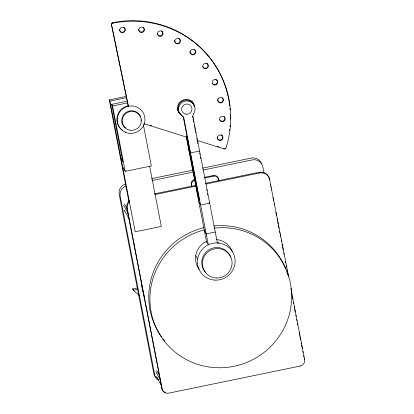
<?xml version="1.0" encoding="UTF-8"?>
<svg xmlns="http://www.w3.org/2000/svg" width="414" height="414" viewBox="0 0 414 414"><rect width="100%" height="100%" fill="white"/><g stroke="black" fill="none" stroke-linecap="round" stroke-linejoin="round"><path stroke-width="0.62" d="M144.124 123.584L143.782 124.997M129.008 202.032L109.27 99.898L126.679 96.307M109.27 99.898L109.938 101.114L126.725 97.652M122.358 158.702L121.116 158.96L122.886 162.21L111.708 104.369L127.253 101.161M111.708 104.369L112.592 105.994L127.517 102.915M199.61 151.022L190.543 152.89L190.052 151.99M122.565 166.459L125.219 171.334L151.338 165.947L143.487 125.349M151.503 178.651L192.417 170.211M202.648 168.1L251.386 158.044A8.906 8.71 -28.6 0 1 261.56 164.058M151.897 180.602L193.41 172.033M203.041 170.05L252.38 159.871A8.906 8.71 -28.6 0 1 262.74 166.645L263.941 172.845M204.05 177.415L213.277 175.51A4.45 4.357 -28.6 0 1 218.457 178.9L219.047 180.763M209.453 176.581L210.602 176.343M205.023 177.942L213.634 176.167A4.45 4.357 -28.6 0 1 218.815 179.552M154.432 193.85L195.951 185.286M205.577 183.298L259.133 172.25A8.906 8.71 -28.6 0 1 269.493 179.024L288.46 275.838M154.836 194.596L195.755 186.155M205.986 184.044L259.537 172.995A8.906 8.71 -28.6 0 1 269.897 179.769M215.264 232.026L206.198 233.894L204.33 230.469M139.197 295.451L133.329 290.266L132.604 288.936L137.246 287.978M133.329 290.266L137.971 289.308M129.478 200.448A8.906 8.71 -28.6 0 0 126.927 208.433L162.065 388.917A5.61 5.485 -28.6 0 0 168.591 393.186L300.191 366.038A5.61 5.485 -28.6 0 0 304.632 359.507L290.84 288.144M217.133 242.475L217.366 242.899L219.063 243.044M216.367 239.546L217.205 239.639A18.951 18.537 -28.6 0 1 232.244 251.795M150.075 125.219L151.741 125.742M186.724 136.744L187.837 137.096M217.262 146.349L218.928 146.877M144.248 123.807L187.558 137.427M196.997 140.398L224.202 148.952A1.392 1.361 -28.6 0 0 225.961 148.046L225.842 147.824M132.604 288.936L133.443 289.676M259.133 172.25L259.537 172.995M224.202 148.952L223.927 148.445A1.392 1.361 -28.6 0 0 224.176 148.502M193.504 113.643L193.566 113.757A3.71 3.628 -28.6 0 0 192.95 116.562L217.366 242.899M192.701 116.111L192.95 116.562M182.833 116.189A3.71 3.628 -28.6 0 1 183.392 117.529L183.883 118.43L208.299 244.772L206.441 241.362A18.951 18.537 -28.6 0 0 199.217 269.442M182.056 115.692L182.269 116.086A3.71 3.628 -28.6 0 1 183.883 118.43M213.277 175.51L213.634 176.167M304.43 359.135L304.223 358.762A5.61 5.485 -28.6 0 1 304.295 359.254M188.675 149.47L189.214 150.453M300.036 365.759L300.191 366.038M111.423 24.348L128.345 106.269L111.423 24.348A1.392 1.361 -28.6 0 1 112.525 22.713L112.805 23.22A100.152 97.963 -28.6 0 1 225.961 148.046M209.148 202.167L209.681 203.145L200.614 205.013L198.751 201.587M194.818 179.319A4.45 4.357 -28.6 0 0 191.294 184.499L191.889 186.362M195.75 255.666L197.607 259.076M125.214 131.869L125.458 132.309M124.485 203.854L127.331 209.179L162.065 388.917M123.6 205.158L128.102 213.422M129.51 219.699L124.407 210.338A1.123 1.097 -28.6 0 0 124.883 210.622M156.663 370.349L159.664 375.855M155.773 371.653L160.275 379.917M156.58 376.833L161.382 385.641M144.248 296.941L142.121 288.661L141.184 280.889M270.539 184.447L270.689 185.224M270.989 186.776L271.139 187.547M271.439 189.1L271.589 189.876M273.074 197.576L273.67 200.655M274.265 203.729L274.503 204.961M275.931 212.341L276.526 215.42M277.121 218.494L277.354 219.725M277.592 220.957L277.83 222.183M277.949 222.799L278.187 224.031M278.425 225.263L279.02 228.337M279.616 231.416L279.854 232.642M280.092 233.874L280.687 236.953M281.282 240.027L281.52 241.258M282.11 244.332L282.348 245.564M282.586 246.796L283.181 249.87M283.776 252.944L284.014 254.175M285.443 261.56L285.681 262.792M286.271 265.866L286.509 267.097M287.104 270.171L287.342 271.403M288.056 275.093L288.413 276.94M291.622 293.552L291.86 294.778M292.098 296.01L292.693 299.089M293.288 302.163L293.526 303.395M294.121 306.469L294.359 307.7M294.597 308.932L295.187 312.006M295.782 315.085L296.02 316.312M296.615 319.391L296.854 320.622M297.449 323.696L297.687 324.928M299.115 332.307L299.705 335.387M299.943 336.613L300.181 337.845M300.3 338.461L300.538 339.692M301.133 342.766L301.371 343.998M301.609 345.229L302.204 348.303M302.8 351.382L303.038 352.609M303.633 355.688L303.871 356.92M218.457 178.9L218.69 180.106M192.665 116.732L192.872 117.814M193.079 118.89L193.291 119.967M193.498 121.043L193.705 122.12M194.332 125.349L194.539 126.425M194.746 127.502L194.953 128.583M195.165 129.66L195.372 130.736M195.579 131.812L195.786 132.889M196.826 138.276L197.033 139.352M197.245 140.429L197.452 141.505M197.659 142.582L197.866 143.658M199.703 153.154L199.936 154.37M200.526 157.408L200.759 158.624M206.746 189.591L206.979 190.807M207.564 193.845L207.802 195.056M183.392 117.529L199.439 200.573L198.601 199.036L186.538 136.62M186.3 137.174L206.638 242.371M191.294 184.499L191.646 186.31M149.656 166.143L161.305 226.411L135.192 231.799L109.938 101.114M112.592 105.994L125.219 171.334M134.146 244.555L134.327 246.48M127.331 209.179A8.906 8.71 -28.6 0 1 129.261 201.861M165.548 392.358A5.61 5.485 -28.6 0 1 161.657 388.172M191.651 185.156A4.45 4.357 -28.6 0 1 194.792 180.074M125.452 184.059A8.906 8.71 -28.6 0 0 119.18 194.228L153.915 373.966A5.61 5.485 -28.6 0 0 155.379 376.735M157.268 377.972A5.61 5.485 -28.6 0 1 156.751 377.739M125.67 186.16A8.906 8.71 -28.6 0 0 120.174 196.055L154.908 375.793A5.61 5.485 -28.6 0 0 158.8 379.974M157.056 377.118A1.123 1.097 -28.6 0 1 156.658 376.911M182.269 116.086A8.347 8.161 -28.6 0 1 179.899 104.685A8.347 8.161 -28.6 0 1 191.516 102.289A8.347 8.161 -28.6 0 1 193.566 113.757M181.777 115.18A8.347 8.161 -28.6 0 1 181.886 101.358A8.347 8.161 -28.6 0 1 194.544 107.014M205.841 272.531A14.951 14.625 -28.6 0 1 208.92 249.792A14.951 14.625 -28.6 0 1 230.701 257.187M213.903 225.946A71.239 69.687 -28.6 0 1 285.712 269.038M286.742 271.801A71.239 69.687 -28.6 0 1 287.647 274.606M164.694 340.882A71.239 69.687 -28.6 0 1 163.085 338.89M161.569 336.851A71.239 69.687 -28.6 0 1 203.905 227.643M214.447 228.093A71.239 69.687 -28.6 0 1 286.452 322.904A71.239 69.687 -28.6 0 1 166.971 344.298A71.239 69.687 -28.6 0 1 204.423 229.889M122.606 130.379A13.957 13.652 -28.6 0 1 117.312 116.184A13.957 13.652 -28.6 0 1 128.63 105.653M111.697 24.856A1.392 1.361 -28.6 0 1 112.805 23.22M112.525 22.713A100.152 97.963 -28.6 0 1 229.791 105.932M230.039 108.277A100.152 97.963 -28.6 0 1 230.189 110.036M230.422 114.549A100.152 97.963 -28.6 0 1 230.448 119.056M230.127 125.452A100.152 97.963 -28.6 0 1 230.008 126.72M229.734 129.261A100.152 97.963 -28.6 0 1 229.568 130.513M215.678 79.25A2.784 2.722 -28.6 0 1 216.729 83.587A2.784 2.722 -28.6 0 1 212.227 83.162M206.56 63.088A2.784 2.722 -28.6 0 1 207.109 67.57A2.784 2.722 -28.6 0 1 202.679 66.499M194.352 49.416A2.784 2.722 -28.6 0 1 193.814 54.084A2.784 2.722 -28.6 0 1 189.902 51.496M178.75 38.264A2.784 2.722 -28.6 0 1 179.878 41.685A2.784 2.722 -28.6 0 1 176.566 43.284A2.784 2.722 -28.6 0 1 174.604 40.261M161.548 30.822A2.784 2.722 -28.6 0 1 161.325 35.464A2.784 2.722 -28.6 0 1 157.211 33.296M143.115 27.189A2.784 2.722 -28.6 0 1 142.483 31.79A2.784 2.722 -28.6 0 1 138.576 29.301M123.781 27.164A2.784 2.722 -28.6 0 1 124.769 30.538A2.784 2.722 -28.6 0 1 121.545 32.126A2.784 2.722 -28.6 0 1 119.491 29.275M221.04 134.705A2.784 2.722 -28.6 0 1 222.587 138.033A2.784 2.722 -28.6 0 1 219.342 139.922A2.784 2.722 -28.6 0 1 217.205 136.936M224.134 116.51A2.784 2.722 -28.6 0 1 223.762 120.655A2.784 2.722 -28.6 0 1 219.684 119.734M222.127 97.569A2.784 2.722 -28.6 0 1 221.443 102.206A2.784 2.722 -28.6 0 1 217.604 99.541M217.914 98.485A2.784 2.722 -28.6 0 1 218.059 98.237M191.604 101.011A8.549 8.363 -28.6 0 1 193.881 104.576M179.334 112.841A8.549 8.363 -28.6 0 1 177.425 109.037M180.835 114.471A8.549 8.363 -28.6 0 1 181.927 100.452A8.549 8.363 -28.6 0 1 194.502 106.76M123.056 124.485A9.667 9.455 -28.6 0 1 121.892 122.974M122.782 124.386A9.667 9.455 -28.6 0 1 122.233 123.595M125.701 127.998A9.667 9.455 -28.6 0 1 125.68 112.696A9.667 9.455 -28.6 0 1 140.481 116.945M141.014 119.806A9.667 9.455 -28.6 0 1 140.988 120.759M214.468 280.092A18.951 18.537 -28.6 0 0 233.392 253.451A18.951 18.537 -28.6 0 0 200.883 251.003A18.951 18.537 -28.6 0 0 214.468 280.092M186.502 114.248A5.216 5.103 -28.6 0 0 191.434 106.734A5.216 5.103 -28.6 0 0 182.46 106.393A5.216 5.103 -28.6 0 0 186.502 114.248M216.47 277.975A14.951 14.625 -28.6 0 0 230.453 256.338A14.951 14.625 -28.6 0 0 204.718 255.541A14.951 14.625 -28.6 0 0 216.47 277.975M129.665 133.339A13.957 13.652 -28.6 0 0 143.761 113.824A13.957 13.652 -28.6 0 0 119.832 111.837A13.957 13.652 -28.6 0 0 129.665 133.339M214.618 85.041A2.784 2.722 -28.6 0 0 217.479 81.185A2.784 2.722 -28.6 0 0 212.713 80.725A2.784 2.722 -28.6 0 0 214.618 85.041M205.323 68.776A2.784 2.722 -28.6 0 0 208.076 64.853A2.784 2.722 -28.6 0 0 203.305 64.517A2.784 2.722 -28.6 0 0 205.323 68.776M192.738 54.855A2.784 2.722 -28.6 0 0 195.434 50.886A2.784 2.722 -28.6 0 0 190.652 50.627A2.784 2.722 -28.6 0 0 192.738 54.855M177.43 43.884A2.784 2.722 -28.6 0 0 180.1 39.899A2.784 2.722 -28.6 0 0 175.313 39.672A2.784 2.722 -28.6 0 0 177.43 43.884M160.078 36.344A2.784 2.722 -28.6 0 0 162.733 32.349A2.784 2.722 -28.6 0 0 157.951 32.137A2.784 2.722 -28.6 0 0 160.078 36.344M141.453 32.561A2.784 2.722 -28.6 0 0 144.093 28.561A2.784 2.722 -28.6 0 0 139.311 28.364A2.784 2.722 -28.6 0 0 141.453 32.561M122.378 32.706A2.784 2.722 -28.6 0 0 124.992 28.69A2.784 2.722 -28.6 0 0 120.2 28.525A2.784 2.722 -28.6 0 0 122.378 32.706M220.057 140.481A2.784 2.722 -28.6 0 0 222.706 136.485A2.784 2.722 -28.6 0 0 217.924 136.278A2.784 2.722 -28.6 0 0 220.057 140.481M222.271 121.7A2.784 2.722 -28.6 0 0 224.905 117.695A2.784 2.722 -28.6 0 0 220.119 117.509A2.784 2.722 -28.6 0 0 222.271 121.7M220.512 102.951A2.784 2.722 -28.6 0 0 223.099 98.915A2.784 2.722 -28.6 0 0 218.307 98.786A2.784 2.722 -28.6 0 0 220.512 102.951M130.917 130.343A9.667 9.455 -28.6 0 0 140.444 116.665A9.667 9.455 -28.6 0 0 123.848 115.568A9.667 9.455 -28.6 0 0 130.917 130.343"/></g></svg>
